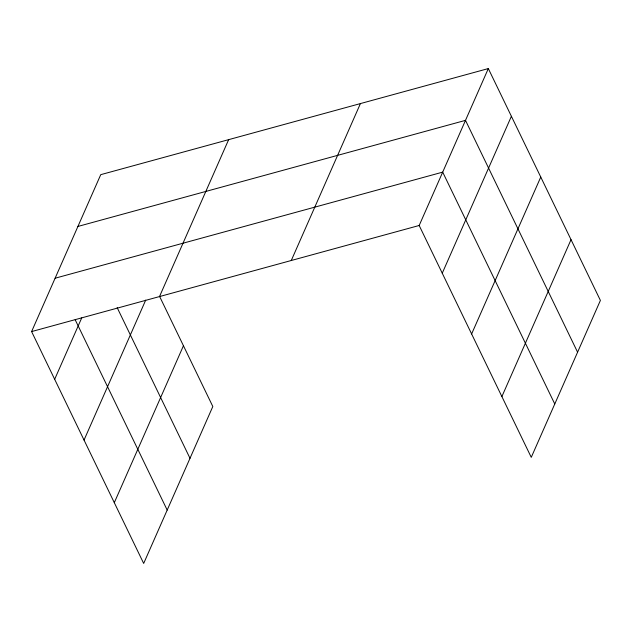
<?xml version="1.0" encoding="UTF-8"?>
<svg xmlns="http://www.w3.org/2000/svg" width="632" height="632" viewBox="0 0 632 632"><rect width="100%" height="100%" fill="white"/><g stroke="black" fill="none" stroke-linecap="round" stroke-linejoin="round"><path stroke-width="0.95" d="M159.572 296.368L212.818 406.51L143.677 563.428L31.6 331.579L100.741 174.661L488.323 68.572L600.4 300.421L531.259 457.339L419.182 225.49L488.323 68.572M54.668 379.295L81.718 317.912M84.04 440.054L145.708 300.105M159.501 296.566L228.642 139.656M114.305 502.661L183.446 345.751M291.281 260.495L360.422 103.585M442.25 273.206L511.391 116.296M471.622 333.965L540.763 177.055M501.887 396.572L571.028 239.662M77.926 226.446L465.507 120.356L577.585 352.206M55.11 278.222L442.692 172.133L554.77 403.982M31.6 331.579L419.182 225.49M117.165 307.626L190.003 458.295M75.184 319.76L167.188 510.071"/></g></svg>
